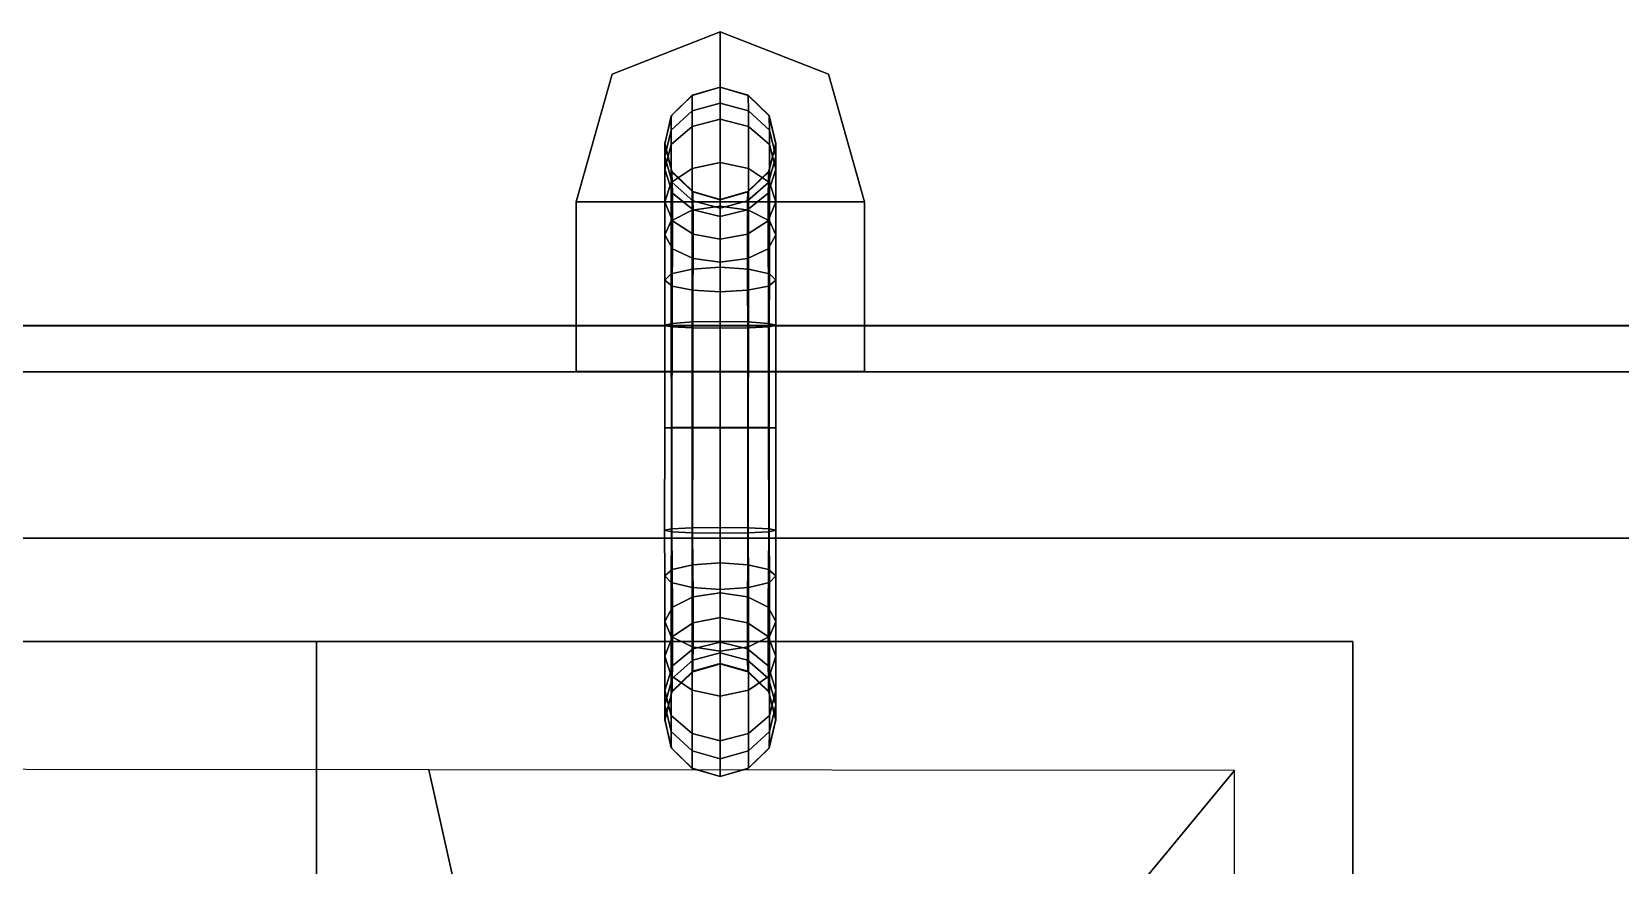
# Model space of a CAD drawing. Extents: x -9.3 to 15.5, y -7 to 5.4.
# Drawn here: x -0.577 to 1.333, y 4.407 to 5.408 of the extents above; entities that cross this region are included whole.
import ezdxf

# ---------------------------------------------------------------- set-up
doc = ezdxf.new("R2010")
doc.units = 0

msp = doc.modelspace()

# ---------------------------------------------------------------- linework, layer by layer
for points in [[(0.2507, 5.2043, 10.2471), (0.0774, 5.2043, 10.2471), (0.1207, 5.3574, 10.2471), (0.2507, 5.4085, 10.2471)], [(0.2507, 5.2043, 10.5149), (0.2507, 5.4085, 10.5149), (0.1207, 5.3574, 10.5149), (0.0774, 5.2043, 10.5149)], [(0.2507, 5.2043, 2.357), (0.0774, 5.2043, 2.357), (0.1207, 5.3574, 2.357), (0.2507, 5.4085, 2.357)], [(0.2507, 5.2043, 2.6247), (0.2507, 5.4085, 2.6247), (0.1207, 5.3574, 2.6247), (0.0774, 5.2043, 2.6247)], [(0.2507, 5.4085, 10.381), (0.1207, 5.3574, 10.381), (0.1207, 5.3574, 10.5149), (0.2507, 5.4085, 10.5149)], [(0.2507, 5.4085, 10.381), (0.2507, 5.4085, 10.2471), (0.1207, 5.3574, 10.2471), (0.1207, 5.3574, 10.381)], [(0.2507, 5.4085, 2.4909), (0.1207, 5.3574, 2.4909), (0.1207, 5.3574, 2.6247), (0.2507, 5.4085, 2.6247)], [(0.2507, 5.4085, 2.4909), (0.2507, 5.4085, 2.357), (0.1207, 5.3574, 2.357), (0.1207, 5.3574, 2.4909)], [(0.2507, 5.4085, 10.381), (0.2507, 5.4085, 10.5149), (0.3807, 5.3574, 10.5149), (0.3807, 5.3574, 10.381)], [(0.2507, 5.4085, 10.381), (0.3807, 5.3574, 10.381), (0.3807, 5.3574, 10.2471), (0.2507, 5.4085, 10.2471)], [(0.2507, 5.2043, 10.2471), (0.2507, 5.4085, 10.2471), (0.3807, 5.3574, 10.2471), (0.424, 5.2043, 10.2471)], [(0.2507, 5.2043, 10.5149), (0.424, 5.2043, 10.5149), (0.3807, 5.3574, 10.5149), (0.2507, 5.4085, 10.5149)], [(0.2507, 5.4085, 2.4909), (0.2507, 5.4085, 2.6247), (0.3807, 5.3574, 2.6247), (0.3807, 5.3574, 2.4909)], [(0.2507, 5.4085, 2.4909), (0.3807, 5.3574, 2.4909), (0.3807, 5.3574, 2.357), (0.2507, 5.4085, 2.357)], [(0.2507, 5.2043, 2.357), (0.2507, 5.4085, 2.357), (0.3807, 5.3574, 2.357), (0.424, 5.2043, 2.357)], [(0.2507, 5.2043, 2.6247), (0.424, 5.2043, 2.6247), (0.3807, 5.3574, 2.6247), (0.2507, 5.4085, 2.6247)], [(0.0774, 5.2043, 10.381), (0.0774, 5.2043, 10.5149), (0.1207, 5.3574, 10.5149), (0.1207, 5.3574, 10.381)], [(0.0774, 5.2043, 10.381), (0.1207, 5.3574, 10.381), (0.1207, 5.3574, 10.2471), (0.0774, 5.2043, 10.2471)], [(0.0774, 5.2043, 2.4909), (0.0774, 5.2043, 2.6247), (0.1207, 5.3574, 2.6247), (0.1207, 5.3574, 2.4909)], [(0.0774, 5.2043, 2.4909), (0.1207, 5.3574, 2.4909), (0.1207, 5.3574, 2.357), (0.0774, 5.2043, 2.357)], [(0.424, 5.2043, 10.381), (0.3807, 5.3574, 10.381), (0.3807, 5.3574, 10.5149), (0.424, 5.2043, 10.5149)], [(0.424, 5.2043, 10.381), (0.424, 5.2043, 10.2471), (0.3807, 5.3574, 10.2471), (0.3807, 5.3574, 10.381)], [(0.424, 5.2043, 2.4909), (0.3807, 5.3574, 2.4909), (0.3807, 5.3574, 2.6247), (0.424, 5.2043, 2.6247)], [(0.424, 5.2043, 2.4909), (0.424, 5.2043, 2.357), (0.3807, 5.3574, 2.357), (0.3807, 5.3574, 2.4909)], [(0.2168, 5.3134, 11.0667), (0.217, 5.3321, 10.9959), (0.1918, 5.3075, 10.9972), (0.1917, 5.2903, 11.0611)], [(0.2171, 5.3323, 5.484), (0.1921, 5.3079, 5.4847), (0.1918, 5.3075, 10.9972), (0.217, 5.3321, 10.9959)], [(0.2171, 5.3323, 5.484), (0.2173, 5.3325, -0.0279), (0.1923, 5.3084, -0.0279), (0.1921, 5.3079, 5.4847)], [(0.2168, 5.3134, 11.0667), (0.2507, 5.3228, 11.069), (0.2507, 5.3421, 10.9954), (0.217, 5.3321, 10.9959)], [(0.2171, 5.3323, 5.484), (0.217, 5.3321, 10.9959), (0.2507, 5.3421, 10.9954), (0.2507, 5.3421, 5.4838)], [(0.2171, 5.3323, 5.484), (0.2507, 5.3421, 5.4838), (0.2507, 5.3421, -0.0279), (0.2173, 5.3325, -0.0279)], [(0.2846, 5.3134, 11.0667), (0.2844, 5.3321, 10.9959), (0.2507, 5.3421, 10.9954), (0.2507, 5.3228, 11.069)], [(0.2843, 5.3323, 5.484), (0.2841, 5.3325, -0.0279), (0.2507, 5.3421, -0.0279), (0.2507, 5.3421, 5.4838)], [(0.2843, 5.3323, 5.484), (0.2507, 5.3421, 5.4838), (0.2507, 5.3421, 10.9954), (0.2844, 5.3321, 10.9959)], [(0.2843, 5.3323, 5.484), (0.3094, 5.3079, 5.4847), (0.3092, 5.3084, -0.0279), (0.2841, 5.3325, -0.0279)], [(0.2843, 5.3323, 5.484), (0.2844, 5.3321, 10.9959), (0.3096, 5.3075, 10.9972), (0.3094, 5.3079, 5.4847)], [(0.2846, 5.3134, 11.0667), (0.3098, 5.2903, 11.0611), (0.3096, 5.3075, 10.9972), (0.2844, 5.3321, 10.9959)], [(0.2168, 5.3134, 11.0667), (0.1917, 5.2903, 11.0611), (0.1915, 5.2732, 11.125), (0.2167, 5.2947, 11.1374)], [(0.2168, 5.3134, 11.0667), (0.2167, 5.2947, 11.1374), (0.2507, 5.3035, 11.1425), (0.2507, 5.3228, 11.069)], [(0.2846, 5.3134, 11.0667), (0.2507, 5.3228, 11.069), (0.2507, 5.3035, 11.1425), (0.2847, 5.2947, 11.1374)], [(0.2846, 5.3134, 11.0667), (0.2847, 5.2947, 11.1374), (0.31, 5.2732, 11.125), (0.3098, 5.2903, 11.0611)], [(0.1839, 5.2741, 5.4856), (0.1921, 5.3079, 5.4847), (0.1923, 5.3084, -0.0279), (0.1839, 5.2746, -0.0279)], [(0.1839, 5.2741, 5.4856), (0.1839, 5.2735, 10.9992), (0.1918, 5.3075, 10.9972), (0.1921, 5.3079, 5.4847)], [(0.1839, 5.2586, 11.0535), (0.1917, 5.2903, 11.0611), (0.1918, 5.3075, 10.9972), (0.1839, 5.2735, 10.9992)], [(0.1839, 5.2586, 11.0535), (0.1839, 5.2436, 11.1079), (0.1915, 5.2732, 11.125), (0.1917, 5.2903, 11.0611)], [(0.2167, 5.2444, 11.188), (0.2167, 5.2947, 11.1374), (0.1915, 5.2732, 11.125), (0.1915, 5.2274, 11.171)], [(0.2167, 5.2444, 11.188), (0.2507, 5.2513, 11.1949), (0.2507, 5.3035, 11.1425), (0.2167, 5.2947, 11.1374)], [(0.2847, 5.2444, 11.188), (0.2847, 5.2947, 11.1374), (0.2507, 5.3035, 11.1425), (0.2507, 5.2513, 11.1949)], [(0.2847, 5.2444, 11.188), (0.31, 5.2274, 11.171), (0.31, 5.2732, 11.125), (0.2847, 5.2947, 11.1374)], [(0.3175, 5.2741, 5.4856), (0.3175, 5.2746, -0.0279), (0.3092, 5.3084, -0.0279), (0.3094, 5.3079, 5.4847)], [(0.3175, 5.2741, 5.4856), (0.3094, 5.3079, 5.4847), (0.3096, 5.3075, 10.9972), (0.3175, 5.2735, 10.9992)], [(0.3175, 5.2586, 11.0535), (0.3175, 5.2735, 10.9992), (0.3096, 5.3075, 10.9972), (0.3098, 5.2903, 11.0611)], [(0.3175, 5.2586, 11.0535), (0.3098, 5.2903, 11.0611), (0.31, 5.2732, 11.125), (0.3175, 5.2436, 11.1079)], [(0.1839, 5.2741, 5.4856), (0.1839, 5.2746, -0.0279), (0.1923, 5.2409, -0.0279), (0.1925, 5.2403, 5.4867)], [(0.1839, 5.2741, 5.4856), (0.1925, 5.2403, 5.4867), (0.1926, 5.2398, 11.0013), (0.1839, 5.2735, 10.9992)], [(0.1839, 5.2586, 11.0535), (0.1839, 5.2735, 10.9992), (0.1926, 5.2398, 11.0013), (0.1929, 5.2272, 11.0461)], [(0.1839, 5.2041, 11.1476), (0.1915, 5.2274, 11.171), (0.1915, 5.2732, 11.125), (0.1839, 5.2436, 11.1079)], [(0.3175, 5.2586, 11.0535), (0.3086, 5.2272, 11.0461), (0.3088, 5.2398, 11.0013), (0.3175, 5.2735, 10.9992)], [(0.3175, 5.2741, 5.4856), (0.3175, 5.2735, 10.9992), (0.3088, 5.2398, 11.0013), (0.309, 5.2403, 5.4867)], [(0.3175, 5.2741, 5.4856), (0.309, 5.2403, 5.4867), (0.3092, 5.2409, -0.0279), (0.3175, 5.2746, -0.0279)], [(0.3175, 5.2041, 11.1476), (0.3175, 5.2436, 11.1079), (0.31, 5.2732, 11.125), (0.31, 5.2274, 11.171)], [(0.1839, 5.2586, 11.0535), (0.1929, 5.2272, 11.0461), (0.1931, 5.2146, 11.091), (0.1839, 5.2436, 11.1079)], [(0.2167, 5.2444, 11.188), (0.2167, 5.194, 11.2386), (0.2507, 5.1991, 11.2474), (0.2507, 5.2513, 11.1949)], [(0.2847, 5.2444, 11.188), (0.2507, 5.2513, 11.1949), (0.2507, 5.1991, 11.2474), (0.2847, 5.194, 11.2386)], [(0.3175, 5.2586, 11.0535), (0.3175, 5.2436, 11.1079), (0.3084, 5.2146, 11.091), (0.3086, 5.2272, 11.0461)], [(0.1839, 5.2041, 11.1476), (0.1839, 5.2436, 11.1079), (0.1931, 5.2146, 11.091), (0.1931, 5.1812, 11.1247)], [(0.2167, 5.2444, 11.188), (0.1915, 5.2274, 11.171), (0.1915, 5.1815, 11.217), (0.2167, 5.194, 11.2386)], [(0.2175, 5.2164, 5.4875), (0.1925, 5.2403, 5.4867), (0.1923, 5.2409, -0.0279), (0.2173, 5.2168, -0.0279)], [(0.2175, 5.2164, 5.4875), (0.2176, 5.216, 11.0029), (0.1926, 5.2398, 11.0013), (0.1925, 5.2403, 5.4867)], [(0.2178, 5.2052, 11.0411), (0.1929, 5.2272, 11.0461), (0.1926, 5.2398, 11.0013), (0.2176, 5.216, 11.0029)], [(0.2836, 5.2052, 11.0411), (0.2838, 5.216, 11.0029), (0.3088, 5.2398, 11.0013), (0.3086, 5.2272, 11.0461)], [(0.284, 5.2164, 5.4875), (0.309, 5.2403, 5.4867), (0.3088, 5.2398, 11.0013), (0.2838, 5.216, 11.0029)], [(0.284, 5.2164, 5.4875), (0.2841, 5.2168, -0.0279), (0.3092, 5.2409, -0.0279), (0.309, 5.2403, 5.4867)], [(0.2847, 5.2444, 11.188), (0.2847, 5.194, 11.2386), (0.31, 5.1815, 11.217), (0.31, 5.2274, 11.171)], [(0.3175, 5.2041, 11.1476), (0.3084, 5.1812, 11.1247), (0.3084, 5.2146, 11.091), (0.3175, 5.2436, 11.1079)], [(0.1839, 5.2041, 11.1476), (0.1839, 5.1645, 11.1874), (0.1915, 5.1815, 11.217), (0.1915, 5.2274, 11.171)], [(0.2178, 5.2052, 11.0411), (0.218, 5.1945, 11.0794), (0.1931, 5.2146, 11.091), (0.1929, 5.2272, 11.0461)], [(0.218, 5.1653, 11.1088), (0.1931, 5.1812, 11.1247), (0.1931, 5.2146, 11.091), (0.218, 5.1945, 11.0794)], [(0.2175, 5.2164, 5.4875), (0.2173, 5.2168, -0.0279), (0.2507, 5.2071, -0.0279), (0.2507, 5.2069, 5.4878)], [(0.2175, 5.2164, 5.4875), (0.2507, 5.2069, 5.4878), (0.2507, 5.2066, 11.0036), (0.2176, 5.216, 11.0029)], [(0.2178, 5.2052, 11.0411), (0.2176, 5.216, 11.0029), (0.2507, 5.2066, 11.0036), (0.2507, 5.1966, 11.0392)], [(0.284, 5.2164, 5.4875), (0.2507, 5.2069, 5.4878), (0.2507, 5.2071, -0.0279), (0.2841, 5.2168, -0.0279)], [(0.284, 5.2164, 5.4875), (0.2838, 5.216, 11.0029), (0.2507, 5.2066, 11.0036), (0.2507, 5.2069, 5.4878)], [(0.2836, 5.2052, 11.0411), (0.2507, 5.1966, 11.0392), (0.2507, 5.2066, 11.0036), (0.2838, 5.216, 11.0029)], [(0.2836, 5.2052, 11.0411), (0.3086, 5.2272, 11.0461), (0.3084, 5.2146, 11.091), (0.2835, 5.1945, 11.0794)], [(0.2835, 5.1653, 11.1088), (0.2835, 5.1945, 11.0794), (0.3084, 5.2146, 11.091), (0.3084, 5.1812, 11.1247)], [(0.3175, 5.2041, 11.1476), (0.31, 5.2274, 11.171), (0.31, 5.1815, 11.217), (0.3175, 5.1645, 11.1874)], [(0.0774, 5.2043, 10.381), (0.0774, 5.0001, 10.381), (0.0774, 5.0001, 10.5149), (0.0774, 5.2043, 10.5149)], [(0.0774, 5.2043, 10.381), (0.0774, 5.2043, 10.2471), (0.0774, 5.0001, 10.2471), (0.0774, 5.0001, 10.381)], [(0.2507, 5.2043, 10.2471), (0.2507, 5.0001, 10.2471), (0.0774, 5.0001, 10.2471), (0.0774, 5.2043, 10.2471)], [(0.2507, 5.2043, 10.5149), (0.0774, 5.2043, 10.5149), (0.0774, 5.0001, 10.5149), (0.2507, 5.0001, 10.5149)], [(0.0774, 5.2043, 2.4909), (0.0774, 5.0001, 2.4909), (0.0774, 5.0001, 2.6247), (0.0774, 5.2043, 2.6247)], [(0.0774, 5.2043, 2.4909), (0.0774, 5.2043, 2.357), (0.0774, 5.0001, 2.357), (0.0774, 5.0001, 2.4909)], [(0.2507, 5.2043, 2.357), (0.2507, 5.0001, 2.357), (0.0774, 5.0001, 2.357), (0.0774, 5.2043, 2.357)], [(0.2507, 5.2043, 2.6247), (0.0774, 5.2043, 2.6247), (0.0774, 5.0001, 2.6247), (0.2507, 5.0001, 2.6247)], [(0.1839, 5.2041, 11.1476), (0.1931, 5.1812, 11.1247), (0.1931, 5.1478, 11.1583), (0.1839, 5.1645, 11.1874)], [(0.2168, 5.1233, 11.2575), (0.2167, 5.194, 11.2386), (0.1915, 5.1815, 11.217), (0.1917, 5.1177, 11.2344)], [(0.2168, 5.1233, 11.2575), (0.2507, 5.1256, 11.2669), (0.2507, 5.1991, 11.2474), (0.2167, 5.194, 11.2386)], [(0.2178, 5.2052, 11.0411), (0.2507, 5.1966, 11.0392), (0.2507, 5.1867, 11.0748), (0.218, 5.1945, 11.0794)], [(0.218, 5.1653, 11.1088), (0.218, 5.1945, 11.0794), (0.2507, 5.1867, 11.0748), (0.2507, 5.1592, 11.1026)], [(0.2836, 5.2052, 11.0411), (0.2835, 5.1945, 11.0794), (0.2507, 5.1867, 11.0748), (0.2507, 5.1966, 11.0392)], [(0.2507, 5.2043, 10.2471), (0.424, 5.2043, 10.2471), (0.424, 5.0001, 10.2471), (0.2507, 5.0001, 10.2471)], [(0.2507, 5.2043, 10.5149), (0.2507, 5.0001, 10.5149), (0.424, 5.0001, 10.5149), (0.424, 5.2043, 10.5149)], [(0.2507, 5.2043, 2.357), (0.424, 5.2043, 2.357), (0.424, 5.0001, 2.357), (0.2507, 5.0001, 2.357)], [(0.2507, 5.2043, 2.6247), (0.2507, 5.0001, 2.6247), (0.424, 5.0001, 2.6247), (0.424, 5.2043, 2.6247)], [(0.2846, 5.1233, 11.2575), (0.2847, 5.194, 11.2386), (0.2507, 5.1991, 11.2474), (0.2507, 5.1256, 11.2669)], [(0.2835, 5.1653, 11.1088), (0.2507, 5.1592, 11.1026), (0.2507, 5.1867, 11.0748), (0.2835, 5.1945, 11.0794)], [(0.2846, 5.1233, 11.2575), (0.3098, 5.1177, 11.2344), (0.31, 5.1815, 11.217), (0.2847, 5.194, 11.2386)], [(0.3175, 5.2041, 11.1476), (0.3175, 5.1645, 11.1874), (0.3084, 5.1478, 11.1583), (0.3084, 5.1812, 11.1247)], [(0.424, 5.2043, 10.381), (0.424, 5.2043, 10.5149), (0.424, 5.0001, 10.5149), (0.424, 5.0001, 10.381)], [(0.424, 5.2043, 10.381), (0.424, 5.0001, 10.381), (0.424, 5.0001, 10.2471), (0.424, 5.2043, 10.2471)], [(0.424, 5.2043, 2.4909), (0.424, 5.2043, 2.6247), (0.424, 5.0001, 2.6247), (0.424, 5.0001, 2.4909)], [(0.424, 5.2043, 2.4909), (0.424, 5.0001, 2.4909), (0.424, 5.0001, 2.357), (0.424, 5.2043, 2.357)], [(0.1839, 5.1102, 11.2026), (0.1917, 5.1177, 11.2344), (0.1915, 5.1815, 11.217), (0.1839, 5.1645, 11.1874)], [(0.218, 5.1653, 11.1088), (0.218, 5.1362, 11.1381), (0.1931, 5.1478, 11.1583), (0.1931, 5.1812, 11.1247)], [(0.2835, 5.1653, 11.1088), (0.3084, 5.1812, 11.1247), (0.3084, 5.1478, 11.1583), (0.2835, 5.1362, 11.1381)], [(0.3175, 5.1102, 11.2026), (0.3175, 5.1645, 11.1874), (0.31, 5.1815, 11.217), (0.3098, 5.1177, 11.2344)], [(0.1839, 5.1102, 11.2026), (0.1839, 5.1645, 11.1874), (0.1931, 5.1478, 11.1583), (0.1929, 5.1029, 11.1712)], [(0.218, 5.1653, 11.1088), (0.2507, 5.1592, 11.1026), (0.2507, 5.1317, 11.1303), (0.218, 5.1362, 11.1381)], [(0.2835, 5.1653, 11.1088), (0.2835, 5.1362, 11.1381), (0.2507, 5.1317, 11.1303), (0.2507, 5.1592, 11.1026)], [(0.3175, 5.1102, 11.2026), (0.3086, 5.1029, 11.1712), (0.3084, 5.1478, 11.1583), (0.3175, 5.1645, 11.1874)], [(0.2178, 5.098, 11.1492), (0.1929, 5.1029, 11.1712), (0.1931, 5.1478, 11.1583), (0.218, 5.1362, 11.1381)], [(0.2836, 5.098, 11.1492), (0.2835, 5.1362, 11.1381), (0.3084, 5.1478, 11.1583), (0.3086, 5.1029, 11.1712)], [(0.1839, 5.1102, 11.2026), (0.1839, 5.056, 11.2178), (0.1918, 5.0539, 11.2519), (0.1917, 5.1177, 11.2344)], [(0.2168, 5.1233, 11.2575), (0.1917, 5.1177, 11.2344), (0.1918, 5.0539, 11.2519), (0.217, 5.0526, 11.2765)], [(0.2168, 5.1233, 11.2575), (0.217, 5.0526, 11.2765), (0.2507, 5.0522, 11.2864), (0.2507, 5.1256, 11.2669)], [(0.2178, 5.098, 11.1492), (0.218, 5.1362, 11.1381), (0.2507, 5.1317, 11.1303), (0.2507, 5.0961, 11.1406)], [(0.2836, 5.098, 11.1492), (0.2507, 5.0961, 11.1406), (0.2507, 5.1317, 11.1303), (0.2835, 5.1362, 11.1381)], [(0.2846, 5.1233, 11.2575), (0.2507, 5.1256, 11.2669), (0.2507, 5.0522, 11.2864), (0.2845, 5.0526, 11.2765)], [(0.2846, 5.1233, 11.2575), (0.2845, 5.0526, 11.2765), (0.3096, 5.0539, 11.2519), (0.3098, 5.1177, 11.2344)], [(0.3175, 5.1102, 11.2026), (0.3098, 5.1177, 11.2344), (0.3096, 5.0539, 11.2519), (0.3175, 5.056, 11.2178)], [(0.1839, 5.1102, 11.2026), (0.1929, 5.1029, 11.1712), (0.1927, 5.0581, 11.1841), (0.1839, 5.056, 11.2178)], [(0.2178, 5.098, 11.1492), (0.2176, 5.0598, 11.1603), (0.1927, 5.0581, 11.1841), (0.1929, 5.1029, 11.1712)], [(0.2836, 5.098, 11.1492), (0.3086, 5.1029, 11.1712), (0.3088, 5.0581, 11.1841), (0.2838, 5.0598, 11.1603)], [(0.3175, 5.1102, 11.2026), (0.3175, 5.056, 11.2178), (0.3088, 5.0581, 11.1841), (0.3086, 5.1029, 11.1712)], [(0.2178, 5.098, 11.1492), (0.2507, 5.0961, 11.1406), (0.2507, 5.0605, 11.1509), (0.2176, 5.0598, 11.1603)], [(0.2836, 5.098, 11.1492), (0.2838, 5.0598, 11.1603), (0.2507, 5.0605, 11.1509), (0.2507, 5.0961, 11.1406)], [(0.2176, 4.9331, 11.1605), (0.2176, 5.0598, 11.1603), (0.2507, 5.0605, 11.1509), (0.2507, 4.9333, 11.151)], [(0.2838, 4.9331, 11.1604), (0.2507, 4.9333, 11.151), (0.2507, 5.0605, 11.1509), (0.2838, 5.0598, 11.1603)], [(-8.3912, 4.8, 11), (5.2088, 4.8, 11), (5.4796, 5.0556, 11), (-8.6621, 5.0556, 11)], [(5.4796, 5.0556, 11), (5.4788, 5.055, 11), (-8.6612, 5.055, 11), (-8.6621, 5.0556, 11)], [(5.4788, 5.055, 10.8), (5.4088, 5, 10.8), (-8.5915, 5.0002, 10.8), (-8.6612, 5.055, 10.8)], [(5.4788, 5.055, 11), (5.4788, 5.055, 10.8), (-8.6612, 5.055, 10.8), (-8.6612, 5.055, 11)], [(0.1839, 4.9327, 11.218), (0.1839, 5.056, 11.2178), (0.1927, 5.0581, 11.1841), (0.1926, 4.9329, 11.1843)], [(0.1839, 4.9327, 11.218), (0.1919, 4.9325, 11.2519), (0.1918, 5.0539, 11.2519), (0.1839, 5.056, 11.2178)], [(0.217, 4.9324, 11.2765), (0.217, 5.0526, 11.2765), (0.1918, 5.0539, 11.2519), (0.1919, 4.9325, 11.2519)], [(0.2176, 4.9331, 11.1605), (0.1926, 4.9329, 11.1843), (0.1927, 5.0581, 11.1841), (0.2176, 5.0598, 11.1603)], [(0.217, 4.9324, 11.2765), (0.2507, 4.9324, 11.2864), (0.2507, 5.0522, 11.2864), (0.217, 5.0526, 11.2765)], [(0.2844, 4.9324, 11.2765), (0.2845, 5.0526, 11.2765), (0.2507, 5.0522, 11.2864), (0.2507, 4.9324, 11.2864)], [(0.2838, 4.9331, 11.1604), (0.2838, 5.0598, 11.1603), (0.3088, 5.0581, 11.1841), (0.3088, 4.9329, 11.1843)], [(0.2844, 4.9324, 11.2765), (0.3096, 4.9325, 11.2519), (0.3096, 5.0539, 11.2519), (0.2845, 5.0526, 11.2765)], [(0.3176, 4.9327, 11.218), (0.3088, 4.9329, 11.1843), (0.3088, 5.0581, 11.1841), (0.3175, 5.056, 11.2178)], [(0.3176, 4.9327, 11.218), (0.3175, 5.056, 11.2178), (0.3096, 5.0539, 11.2519), (0.3096, 4.9325, 11.2519)], [(5.4088, 5, 10.8), (5.4088, 5, 5.5), (-8.5912, 5, 5.5), (-8.5915, 5.0002, 10.8)], [(5.4088, 5, 5.5), (5.4088, 5, 1.1), (-8.5912, 5, 1.1), (-8.5912, 5, 5.5)], [(5.4088, 5, 1.1), (5.4088, 5), (-8.5912, 5), (-8.5912, 5, 1.1)], [(0.1839, 4.9327, 11.218), (0.1926, 4.9329, 11.1843), (0.1925, 4.8077, 11.1844), (0.1838, 4.8095, 11.2181)], [(0.1839, 4.9327, 11.218), (0.1838, 4.8095, 11.2181), (0.1919, 4.8111, 11.252), (0.1919, 4.9325, 11.2519)], [(0.217, 4.9324, 11.2765), (0.1919, 4.9325, 11.2519), (0.1919, 4.8111, 11.252), (0.217, 4.8123, 11.2765)], [(0.2176, 4.9331, 11.1605), (0.2175, 4.8065, 11.1606), (0.1925, 4.8077, 11.1844), (0.1926, 4.9329, 11.1843)], [(0.217, 4.9324, 11.2765), (0.217, 4.8123, 11.2765), (0.2507, 4.8127, 11.2864), (0.2507, 4.9324, 11.2864)], [(0.2176, 4.9331, 11.1605), (0.2507, 4.9333, 11.151), (0.2507, 4.806, 11.1511), (0.2175, 4.8065, 11.1606)], [(0.2838, 4.9331, 11.1604), (0.2839, 4.8065, 11.1606), (0.2507, 4.806, 11.1511), (0.2507, 4.9333, 11.151)], [(0.2844, 4.9324, 11.2765), (0.2507, 4.9324, 11.2864), (0.2507, 4.8127, 11.2864), (0.2844, 4.8123, 11.2765)], [(0.2838, 4.9331, 11.1604), (0.3088, 4.9329, 11.1843), (0.3089, 4.8077, 11.1844), (0.2839, 4.8065, 11.1606)], [(0.2844, 4.9324, 11.2765), (0.2844, 4.8123, 11.2765), (0.3096, 4.8111, 11.252), (0.3096, 4.9325, 11.2519)], [(0.3176, 4.9327, 11.218), (0.3176, 4.8095, 11.2181), (0.3089, 4.8077, 11.1844), (0.3088, 4.9329, 11.1843)], [(0.3176, 4.9327, 11.218), (0.3096, 4.9325, 11.2519), (0.3096, 4.8111, 11.252), (0.3176, 4.8095, 11.2181)], [(0.2168, 4.7408, 11.2597), (0.217, 4.8123, 11.2765), (0.1919, 4.8111, 11.252), (0.1917, 4.7466, 11.2368)], [(0.2168, 4.7408, 11.2597), (0.2507, 4.7384, 11.2691), (0.2507, 4.8127, 11.2864), (0.217, 4.8123, 11.2765)], [(0.2846, 4.7408, 11.2597), (0.2844, 4.8123, 11.2765), (0.2507, 4.8127, 11.2864), (0.2507, 4.7384, 11.2691)], [(0.2846, 4.7408, 11.2597), (0.3098, 4.7466, 11.2368), (0.3096, 4.8111, 11.252), (0.2844, 4.8123, 11.2765)], [(5.2088, -5.8, 10.2), (5.2088, 4.8, 10.2), (-8.3912, 4.8, 10.2), (-8.3912, -5.8, 10.2)], [(5.2088, 4.8, 11), (-8.3912, 4.8, 11), (-8.3912, 4.8, 10.2), (5.2088, 4.8, 10.2)], [(0.1839, 4.7546, 11.2052), (0.1917, 4.7466, 11.2368), (0.1919, 4.8111, 11.252), (0.1838, 4.8095, 11.2181)], [(0.1839, 4.7546, 11.2052), (0.1838, 4.8095, 11.2181), (0.1925, 4.8077, 11.1844), (0.1928, 4.7625, 11.174)], [(0.2178, 4.768, 11.1522), (0.1928, 4.7625, 11.174), (0.1925, 4.8077, 11.1844), (0.2175, 4.8065, 11.1606)], [(0.2178, 4.768, 11.1522), (0.2175, 4.8065, 11.1606), (0.2507, 4.806, 11.1511), (0.2507, 4.7702, 11.1437)], [(0.2837, 4.768, 11.1522), (0.2507, 4.7702, 11.1437), (0.2507, 4.806, 11.1511), (0.2839, 4.8065, 11.1606)], [(0.2837, 4.768, 11.1522), (0.2839, 4.8065, 11.1606), (0.3089, 4.8077, 11.1844), (0.3086, 4.7625, 11.174)], [(0.3175, 4.7546, 11.2052), (0.3086, 4.7625, 11.174), (0.3089, 4.8077, 11.1844), (0.3176, 4.8095, 11.2181)], [(0.3175, 4.7546, 11.2052), (0.3176, 4.8095, 11.2181), (0.3096, 4.8111, 11.252), (0.3098, 4.7466, 11.2368)], [(0.1839, 4.7546, 11.2052), (0.1928, 4.7625, 11.174), (0.1931, 4.7172, 11.1636), (0.1839, 4.6997, 11.1923)], [(0.2178, 4.768, 11.1522), (0.218, 4.7295, 11.1439), (0.1931, 4.7172, 11.1636), (0.1928, 4.7625, 11.174)], [(0.2178, 4.768, 11.1522), (0.2507, 4.7702, 11.1437), (0.2507, 4.7344, 11.1363), (0.218, 4.7295, 11.1439)], [(0.2837, 4.768, 11.1522), (0.2835, 4.7295, 11.1439), (0.2507, 4.7344, 11.1363), (0.2507, 4.7702, 11.1437)], [(0.2837, 4.768, 11.1522), (0.3086, 4.7625, 11.174), (0.3084, 4.7172, 11.1636), (0.2835, 4.7295, 11.1439)], [(0.3175, 4.7546, 11.2052), (0.3175, 4.6997, 11.1923), (0.3084, 4.7172, 11.1636), (0.3086, 4.7625, 11.174)], [(0.1839, 4.7546, 11.2052), (0.1839, 4.6997, 11.1923), (0.1915, 4.682, 11.2216), (0.1917, 4.7466, 11.2368)], [(0.2168, 4.7408, 11.2597), (0.1917, 4.7466, 11.2368), (0.1915, 4.682, 11.2216), (0.2167, 4.6693, 11.243)], [(0.2168, 4.7408, 11.2597), (0.2167, 4.6693, 11.243), (0.2507, 4.6641, 11.2517), (0.2507, 4.7384, 11.2691)], [(0.2846, 4.7408, 11.2597), (0.2507, 4.7384, 11.2691), (0.2507, 4.6641, 11.2517), (0.2848, 4.6693, 11.243)], [(0.2846, 4.7408, 11.2597), (0.2848, 4.6693, 11.243), (0.31, 4.682, 11.2216), (0.3098, 4.7466, 11.2368)], [(0.3175, 4.7546, 11.2052), (0.3098, 4.7466, 11.2368), (0.31, 4.682, 11.2216), (0.3175, 4.6997, 11.1923)], [(0.1839, 4.6583, 11.1544), (0.1839, 4.6997, 11.1923), (0.1931, 4.7172, 11.1636), (0.1931, 4.6818, 11.132)], [(0.218, 4.6983, 11.1167), (0.1931, 4.6818, 11.132), (0.1931, 4.7172, 11.1636), (0.218, 4.7295, 11.1439)], [(0.218, 4.6983, 11.1167), (0.218, 4.7295, 11.1439), (0.2507, 4.7344, 11.1363), (0.2507, 4.7048, 11.1108)], [(0.2835, 4.6983, 11.1167), (0.2507, 4.7048, 11.1108), (0.2507, 4.7344, 11.1363), (0.2835, 4.7295, 11.1439)], [(0.2835, 4.6983, 11.1167), (0.2835, 4.7295, 11.1439), (0.3084, 4.7172, 11.1636), (0.3084, 4.6818, 11.132)], [(0.3175, 4.6583, 11.1544), (0.3084, 4.6818, 11.132), (0.3084, 4.7172, 11.1636), (0.3175, 4.6997, 11.1923)], [(0.1839, 4.6583, 11.1544), (0.1915, 4.6345, 11.1772), (0.1915, 4.682, 11.2216), (0.1839, 4.6997, 11.1923)], [(0.218, 4.6983, 11.1167), (0.218, 4.667, 11.0894), (0.1931, 4.6465, 11.1003), (0.1931, 4.6818, 11.132)], [(0.218, 4.6983, 11.1167), (0.2507, 4.7048, 11.1108), (0.2507, 4.6751, 11.0852), (0.218, 4.667, 11.0894)], [(0.2835, 4.6983, 11.1167), (0.2835, 4.667, 11.0894), (0.2507, 4.6751, 11.0852), (0.2507, 4.7048, 11.1108)], [(0.2835, 4.6983, 11.1167), (0.3084, 4.6818, 11.132), (0.3084, 4.6465, 11.1003), (0.2835, 4.667, 11.0894)], [(0.3175, 4.6583, 11.1544), (0.3175, 4.6997, 11.1923), (0.31, 4.682, 11.2216), (0.31, 4.6345, 11.1772)], [(0.1839, 4.6583, 11.1544), (0.1931, 4.6818, 11.132), (0.1931, 4.6465, 11.1003), (0.1839, 4.617, 11.1164)], [(0.2167, 4.6173, 11.194), (0.2167, 4.6693, 11.243), (0.1915, 4.682, 11.2216), (0.1915, 4.6345, 11.1772)], [(0.2848, 4.6173, 11.194), (0.31, 4.6345, 11.1772), (0.31, 4.682, 11.2216), (0.2848, 4.6693, 11.243)], [(0.3175, 4.6583, 11.1544), (0.3175, 4.617, 11.1164), (0.3084, 4.6465, 11.1003), (0.3084, 4.6818, 11.132)], [(-1.6025, 4.676, 10.545), (-1.6025, 4.676, 10.8914), (-1.4803, 4.676, 10.8914), (-0.2346, 4.676, 10.545)], [(-1.6025, 4.676, 10.545), (-0.2346, 4.676, 10.545), (1.0111, 4.676, 10.1986), (-1.6025, 4.676, 10.1986)], [(-0.2346, 3.6178, 10.7416), (-0.2346, 4.676, 10.7416), (-1.4803, 4.676, 10.8914), (-1.4803, 3.6178, 10.8914)], [(0.1806, 4.676, 10.5606), (-0.2346, 4.676, 10.545), (-1.4803, 4.676, 10.8914), (-0.2346, 4.676, 10.7416)], [(-0.2346, 3.6178, 10.7416), (1.0111, 3.6178, 10.5919), (1.0111, 4.676, 10.5919), (-0.2346, 4.676, 10.7416)], [(0.1806, 4.676, 10.5606), (-0.2346, 4.676, 10.7416), (1.0111, 4.676, 10.5919), (1.0111, 4.676, 10.3953)], [(0.1806, 4.676, 10.5606), (1.0111, 4.676, 10.3953), (1.0111, 4.676, 10.1986), (-0.2346, 4.676, 10.545)], [(0.2178, 4.6535, 11.0515), (0.1929, 4.6313, 11.0559), (0.1931, 4.6465, 11.1003), (0.218, 4.667, 11.0894)], [(0.2167, 4.6173, 11.194), (0.2507, 4.6103, 11.2009), (0.2507, 4.6641, 11.2517), (0.2167, 4.6693, 11.243)], [(0.2178, 4.6535, 11.0515), (0.2507, 4.6622, 11.0498), (0.2507, 4.6493, 11.0144), (0.2177, 4.64, 11.0135)], [(0.2178, 4.6535, 11.0515), (0.218, 4.667, 11.0894), (0.2507, 4.6751, 11.0852), (0.2507, 4.6622, 11.0498)], [(0.2836, 4.6535, 11.0515), (0.2507, 4.6622, 11.0498), (0.2507, 4.6751, 11.0852), (0.2835, 4.667, 11.0894)], [(0.2848, 4.6173, 11.194), (0.2848, 4.6693, 11.243), (0.2507, 4.6641, 11.2517), (0.2507, 4.6103, 11.2009)], [(0.2836, 4.6535, 11.0515), (0.2837, 4.64, 11.0135), (0.2507, 4.6493, 11.0144), (0.2507, 4.6622, 11.0498)], [(0.2836, 4.6535, 11.0515), (0.2835, 4.667, 11.0894), (0.3084, 4.6465, 11.1003), (0.3085, 4.6313, 11.0559)], [(1.0111, 3.6178, 10.3953), (1.0111, 3.6178, 10.1986), (1.0111, 4.676, 10.1986), (1.0111, 4.676, 10.3953)], [(1.0111, 3.6178, 10.3953), (1.0111, 4.676, 10.3953), (1.0111, 4.676, 10.5919), (1.0111, 3.6178, 10.5919)], [(0.1839, 4.6583, 11.1544), (0.1839, 4.617, 11.1164), (0.1915, 4.5871, 11.1329), (0.1915, 4.6345, 11.1772)], [(0.1839, 4.5997, 11.0627), (0.1839, 4.617, 11.1164), (0.1931, 4.6465, 11.1003), (0.1929, 4.6313, 11.0559)], [(0.2178, 4.6535, 11.0515), (0.2177, 4.64, 11.0135), (0.1928, 4.6162, 11.0115), (0.1929, 4.6313, 11.0559)], [(0.2175, 4.6394, 10.6164), (0.2507, 4.6489, 10.6168), (0.2507, 4.6485, 10.2192), (0.2173, 4.6389, 10.2192)], [(0.2175, 4.6394, 10.6164), (0.2177, 4.64, 11.0135), (0.2507, 4.6493, 11.0144), (0.2507, 4.6489, 10.6168)], [(0.2839, 4.6394, 10.6164), (0.2507, 4.6489, 10.6168), (0.2507, 4.6493, 11.0144), (0.2837, 4.64, 11.0135)], [(0.2839, 4.6394, 10.6164), (0.2841, 4.6389, 10.2192), (0.2507, 4.6485, 10.2192), (0.2507, 4.6489, 10.6168)], [(0.2836, 4.6535, 11.0515), (0.3085, 4.6313, 11.0559), (0.3087, 4.6162, 11.0115), (0.2837, 4.64, 11.0135)], [(0.3175, 4.5997, 11.0627), (0.3085, 4.6313, 11.0559), (0.3084, 4.6465, 11.1003), (0.3175, 4.617, 11.1164)], [(0.3175, 4.6583, 11.1544), (0.31, 4.6345, 11.1772), (0.31, 4.5871, 11.1329), (0.3175, 4.617, 11.1164)], [(0.1839, 4.5997, 11.0627), (0.1929, 4.6313, 11.0559), (0.1928, 4.6162, 11.0115), (0.1839, 4.5824, 11.0089)], [(0.2167, 4.6173, 11.194), (0.1915, 4.6345, 11.1772), (0.1915, 4.5871, 11.1329), (0.2167, 4.5653, 11.1451)], [(0.2175, 4.6394, 10.6164), (0.2173, 4.6389, 10.2192), (0.1923, 4.6148, 10.2192), (0.1925, 4.6155, 10.6153)], [(0.2175, 4.6394, 10.6164), (0.1925, 4.6155, 10.6153), (0.1928, 4.6162, 11.0115), (0.2177, 4.64, 11.0135)], [(0.2839, 4.6394, 10.6164), (0.2837, 4.64, 11.0135), (0.3087, 4.6162, 11.0115), (0.3089, 4.6155, 10.6153)], [(0.2839, 4.6394, 10.6164), (0.3089, 4.6155, 10.6153), (0.3092, 4.6148, 10.2192), (0.2841, 4.6389, 10.2192)], [(0.2848, 4.6173, 11.194), (0.2848, 4.5653, 11.1451), (0.31, 4.5871, 11.1329), (0.31, 4.6345, 11.1772)], [(0.3175, 4.5997, 11.0627), (0.3175, 4.5824, 11.0089), (0.3087, 4.6162, 11.0115), (0.3085, 4.6313, 11.0559)], [(0.1839, 4.5997, 11.0627), (0.1916, 4.5676, 11.0698), (0.1915, 4.5871, 11.1329), (0.1839, 4.617, 11.1164)], [(0.1839, 4.5817, 10.6141), (0.1839, 4.5824, 11.0089), (0.1928, 4.6162, 11.0115), (0.1925, 4.6155, 10.6153)], [(0.1839, 4.5817, 10.6141), (0.1925, 4.6155, 10.6153), (0.1923, 4.6148, 10.2192), (0.1839, 4.581, 10.2192)], [(0.2167, 4.6173, 11.194), (0.2167, 4.5653, 11.1451), (0.2507, 4.5565, 11.1501), (0.2507, 4.6103, 11.2009)], [(0.2848, 4.6173, 11.194), (0.2507, 4.6103, 11.2009), (0.2507, 4.5565, 11.1501), (0.2848, 4.5653, 11.1451)], [(0.3175, 4.5817, 10.6141), (0.3089, 4.6155, 10.6153), (0.3087, 4.6162, 11.0115), (0.3175, 4.5824, 11.0089)], [(0.3175, 4.5817, 10.6141), (0.3175, 4.581, 10.2192), (0.3092, 4.6148, 10.2192), (0.3089, 4.6155, 10.6153)], [(0.3175, 4.5997, 11.0627), (0.3175, 4.617, 11.1164), (0.31, 4.5871, 11.1329), (0.3098, 4.5676, 11.0698)], [(0.1839, 4.5997, 11.0627), (0.1839, 4.5824, 11.0089), (0.1918, 4.5482, 11.0066), (0.1916, 4.5676, 11.0698)], [(0.2168, 4.5444, 11.0751), (0.2167, 4.5653, 11.1451), (0.1915, 4.5871, 11.1329), (0.1916, 4.5676, 11.0698)], [(0.2846, 4.5444, 11.0751), (0.3098, 4.5676, 11.0698), (0.31, 4.5871, 11.1329), (0.2848, 4.5653, 11.1451)], [(0.3175, 4.5997, 11.0627), (0.3098, 4.5676, 11.0698), (0.3096, 4.5482, 11.0066), (0.3175, 4.5824, 11.0089)], [(0.1839, 4.5817, 10.6141), (0.192, 4.5478, 10.6129), (0.1918, 4.5482, 11.0066), (0.1839, 4.5824, 11.0089)], [(0.1839, 4.5817, 10.6141), (0.1839, 4.581, 10.2192), (0.1923, 4.5473, 10.2192), (0.192, 4.5478, 10.6129)], [(0.2168, 4.5444, 11.0751), (0.1916, 4.5676, 11.0698), (0.1918, 4.5482, 11.0066), (0.2169, 4.5235, 11.0051)], [(0.2168, 4.5444, 11.0751), (0.2507, 4.535, 11.0774), (0.2507, 4.5565, 11.1501), (0.2167, 4.5653, 11.1451)], [(0.2846, 4.5444, 11.0751), (0.2848, 4.5653, 11.1451), (0.2507, 4.5565, 11.1501), (0.2507, 4.535, 11.0774)], [(0.2846, 4.5444, 11.0751), (0.2845, 4.5235, 11.0051), (0.3096, 4.5482, 11.0066), (0.3098, 4.5676, 11.0698)], [(0.3175, 4.5817, 10.6141), (0.3094, 4.5478, 10.6129), (0.3092, 4.5473, 10.2192), (0.3175, 4.581, 10.2192)], [(0.3175, 4.5817, 10.6141), (0.3175, 4.5824, 11.0089), (0.3096, 4.5482, 11.0066), (0.3094, 4.5478, 10.6129)], [(0.2171, 4.5234, 10.6122), (0.2169, 4.5235, 11.0051), (0.1918, 4.5482, 11.0066), (0.192, 4.5478, 10.6129)], [(0.2171, 4.5234, 10.6122), (0.192, 4.5478, 10.6129), (0.1923, 4.5473, 10.2192), (0.2173, 4.5232, 10.2192)], [(0.2843, 4.5234, 10.6122), (0.2841, 4.5232, 10.2192), (0.3092, 4.5473, 10.2192), (0.3094, 4.5478, 10.6129)], [(0.2843, 4.5234, 10.6122), (0.3094, 4.5478, 10.6129), (0.3096, 4.5482, 11.0066), (0.2845, 4.5235, 11.0051)], [(0.2168, 4.5444, 11.0751), (0.2169, 4.5235, 11.0051), (0.2507, 4.5135, 11.0046), (0.2507, 4.535, 11.0774)], [(0.2846, 4.5444, 11.0751), (0.2507, 4.535, 11.0774), (0.2507, 4.5135, 11.0046), (0.2845, 4.5235, 11.0051)], [(-1.0686, 4.5226, 10.808), (-0.886, 4.3792, 11.034), (-0.0677, 4.3784, 10.9268), (-0.0998, 4.5217, 10.681)], [(-0.0998, 4.5217, 10.681), (-0.0677, 4.3784, 10.9268), (0.7505, 4.3777, 10.8196), (0.869, 4.5208, 10.5541)], [(0.2171, 4.5234, 10.6122), (0.2507, 4.5135, 10.6119), (0.2507, 4.5135, 11.0046), (0.2169, 4.5235, 11.0051)], [(0.2171, 4.5234, 10.6122), (0.2173, 4.5232, 10.2192), (0.2507, 4.5136, 10.2192), (0.2507, 4.5135, 10.6119)], [(0.2843, 4.5234, 10.6122), (0.2845, 4.5235, 11.0051), (0.2507, 4.5135, 11.0046), (0.2507, 4.5135, 10.6119)], [(0.2843, 4.5234, 10.6122), (0.2507, 4.5135, 10.6119), (0.2507, 4.5136, 10.2192), (0.2841, 4.5232, 10.2192)], [(0.869, 4.5208, 10.5541), (0.7505, 4.3777, 10.8196), (0.7498, 3.5992, 10.8196), (0.8681, 3.5991, 10.5541)]]:
    msp.add_3dface(points)

doc.saveas('drawing.dxf')
